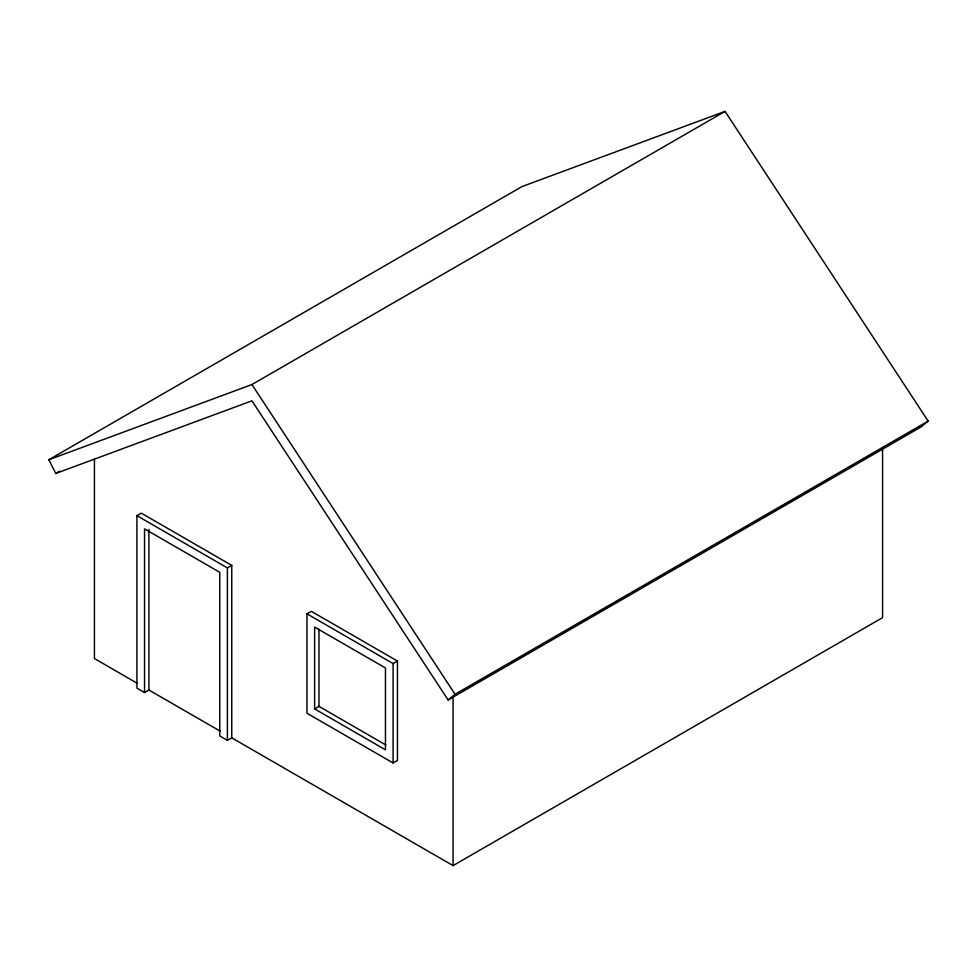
<?xml version="1.0" encoding="UTF-8"?>
<svg xmlns="http://www.w3.org/2000/svg" width="977" height="977" viewBox="0 0 977 977"><rect width="100%" height="100%" fill="white"/><g stroke="black" fill="none" stroke-linecap="round" stroke-linejoin="round"><path stroke-width="1.47" d="M448.125 699.984L455.038 694.244L928.15 421.099L725.056 111.39L521.962 186.583L48.85 459.74L55.762 473.454L251.944 400.814L448.125 699.984L921.238 426.839L928.15 421.099M55.762 473.454L59.731 471.17M48.85 459.74L251.944 384.535L725.056 111.39M220.167 731.15L148.907 690.006L144.547 692.522L136.914 688.113L136.914 515.673L141.274 513.145L231.757 565.39L231.757 737.843L453.072 865.61L882.573 617.647L882.573 448.724M136.914 515.673L227.397 567.906L231.757 565.39M306.973 613.849L311.333 611.333L397.456 661.05L397.456 760.448L393.096 762.964L306.973 713.247L306.973 613.849L393.096 663.566L397.456 661.05M144.547 692.522L144.547 528.887L219.764 572.314L219.764 735.95L227.397 740.358L231.757 737.843M314.606 708.887L385.463 749.799L385.463 667.975L314.606 627.063L314.606 708.887L318.966 706.371L385.891 745.011M137.366 683.35L94.427 658.547L94.427 459.202M251.944 384.535L455.038 694.244M453.072 696.699L453.072 865.61M393.096 663.566L393.096 762.964M318.966 629.09L318.966 706.371M227.397 567.906L227.397 740.358M148.907 529.4L148.907 690.006"/></g></svg>
